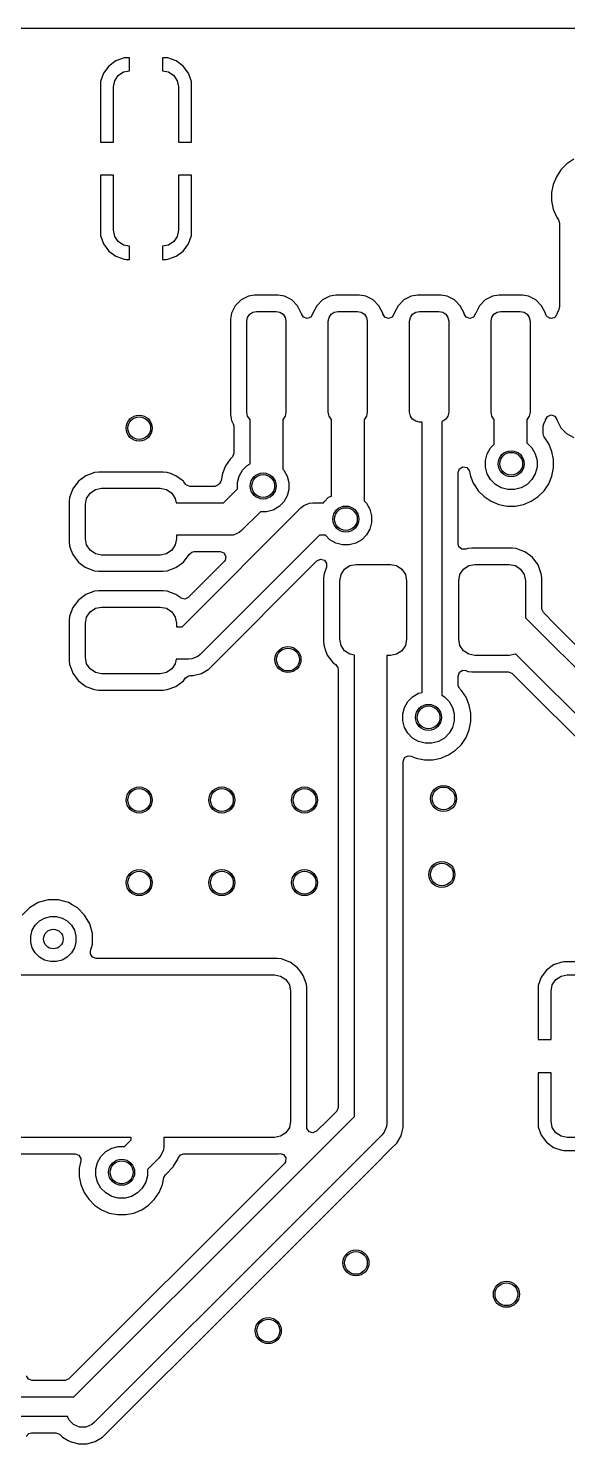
# Model space of a CAD drawing. Extents: x 4.82 to 6.81, y -4.86 to -2.87.
# Drawn here: x 5.873 to 6.199, y -3.729 to -2.873 of the extents above; entities that cross this region are included whole.
import ezdxf

# ---------------------------------------------------------------- set-up
doc = ezdxf.new("R2010")
doc.units = 0
doc.header["$MEASUREMENT"] = 0
doc.layers.add('BLACK', color=7, linetype='CONTINUOUS')

msp = doc.modelspace()

# ---------------------------------------------------------------- linework, layer by layer
at = {"layer": 'BLACK', "linetype": 'CONTINUOUS'}
for p, q in [((4.82646, -2.87297), (6.80335, -2.87297)), ((5.92582, -2.89262), (5.92152, -2.8958)), ((5.93086, -2.89086), (5.92582, -2.89262)), ((5.93206, -2.89075), (5.93086, -2.89086)), ((5.93404, -2.89075), (5.93206, -2.89075)), ((5.93206, -2.89075), (5.93206, -2.89075)), ((5.93404, -2.89865), (5.93404, -2.89075)), ((5.93404, -2.89075), (5.93404, -2.89075)), ((5.95601, -2.89075), (5.95404, -2.89075)), ((5.95404, -2.89075), (5.95404, -2.89075)), ((5.95404, -2.89075), (5.95404, -2.89865)), ((5.95721, -2.89086), (5.95601, -2.89075)), ((5.96225, -2.89262), (5.95721, -2.89086)), ((5.95721, -2.89086), (5.95721, -2.89086)), ((5.96655, -2.8958), (5.96225, -2.89262)), ((5.91835, -2.90009), (5.91659, -2.90513)), ((5.92152, -2.8958), (5.91835, -2.90009)), ((5.92152, -2.8958), (5.92152, -2.8958)), ((5.9251, -2.9047), (5.92723, -2.9015)), ((5.92723, -2.9015), (5.93043, -2.89937)), ((5.93043, -2.89937), (5.93404, -2.89865)), ((5.95404, -2.89865), (5.95764, -2.89937)), ((5.95764, -2.89937), (5.96084, -2.9015)), ((5.96084, -2.9015), (5.96297, -2.9047)), ((5.96972, -2.90009), (5.96655, -2.8958)), ((5.96655, -2.8958), (5.96655, -2.8958)), ((5.97148, -2.90513), (5.96972, -2.90009)), ((5.91659, -2.90513), (5.91648, -2.90633)), ((5.91648, -2.90633), (5.91648, -2.94177)), ((5.91659, -2.90513), (5.91659, -2.90513)), ((5.92435, -2.90846), (5.9251, -2.9047)), ((5.92435, -2.94177), (5.92435, -2.90846)), ((5.96297, -2.9047), (5.96372, -2.90846)), ((5.96372, -2.90846), (5.96372, -2.94177)), ((5.97159, -2.90633), (5.97148, -2.90513)), ((5.97159, -2.94177), (5.97159, -2.90633)), ((5.97159, -2.90633), (5.97159, -2.90633)), ((5.97159, -2.90633), (5.97159, -2.90633)), ((5.91648, -2.94177), (5.91648, -2.94177)), ((5.91648, -2.94177), (5.92435, -2.94177)), ((5.96372, -2.94177), (5.97159, -2.94177)), ((5.97159, -2.94177), (5.97159, -2.94177)), ((6.20277, -2.95223), (6.19858, -2.95503)), ((5.92435, -2.96177), (5.91648, -2.96177)), ((5.91648, -2.96177), (5.91648, -2.96177)), ((5.91648, -2.96177), (5.91648, -2.99721)), ((5.92435, -2.99508), (5.92435, -2.96177)), ((5.97159, -2.96177), (5.96372, -2.96177)), ((5.96372, -2.96177), (5.96372, -2.99508)), ((5.97159, -2.99721), (5.97159, -2.96177)), ((5.97159, -2.96177), (5.97159, -2.96177)), ((6.19221, -2.96279), (6.19028, -2.96745)), ((6.19501, -2.9586), (6.19221, -2.96279)), ((6.19221, -2.96279), (6.19221, -2.96279)), ((6.19858, -2.95503), (6.19501, -2.9586)), ((6.19028, -2.96745), (6.18929, -2.9724)), ((6.19028, -2.96745), (6.19028, -2.96745)), ((6.18929, -2.9724), (6.18929, -2.97744)), ((6.18929, -2.97744), (6.19028, -2.98239)), ((6.19028, -2.98239), (6.19028, -2.98239)), ((6.19028, -2.98239), (6.19221, -2.98705)), ((6.19221, -2.98705), (6.19221, -2.98705)), ((6.19221, -2.98705), (6.19343, -2.98888)), ((6.19343, -2.98888), (6.19402, -2.99082)), ((5.91648, -2.99721), (5.91659, -2.99841)), ((5.9251, -2.99885), (5.92435, -2.99508)), ((5.96372, -2.99508), (5.96297, -2.99885)), ((5.97148, -2.99841), (5.97159, -2.99721)), ((6.19402, -2.99082), (6.19402, -3.04171)), ((5.91659, -2.99841), (5.91835, -3.00345)), ((5.91835, -3.00345), (5.92152, -3.00775)), ((5.92723, -3.00204), (5.9251, -2.99885)), ((5.93043, -3.00417), (5.92723, -3.00204)), ((5.93404, -3.00489), (5.93043, -3.00417)), ((5.93404, -3.0128), (5.93404, -3.00489)), ((5.95764, -3.00417), (5.95404, -3.00489)), ((5.95404, -3.00489), (5.95404, -3.0128)), ((5.96084, -3.00204), (5.95764, -3.00417)), ((5.96297, -2.99885), (5.96084, -3.00204)), ((5.96655, -3.00775), (5.96972, -3.00345)), ((5.96972, -3.00345), (5.97148, -2.99841)), ((5.97148, -2.99841), (5.97148, -2.99841)), ((5.92152, -3.00775), (5.92152, -3.00775)), ((5.92152, -3.00775), (5.92582, -3.01092)), ((5.92582, -3.01092), (5.93086, -3.01268)), ((5.93086, -3.01268), (5.93086, -3.01268)), ((5.93086, -3.01268), (5.93206, -3.0128)), ((5.93206, -3.0128), (5.93404, -3.0128)), ((5.93404, -3.0128), (5.93404, -3.0128)), ((5.95404, -3.0128), (5.95404, -3.0128)), ((5.95404, -3.0128), (5.95601, -3.0128)), ((5.95601, -3.0128), (5.95721, -3.01268)), ((5.95601, -3.0128), (5.95601, -3.0128)), ((5.95721, -3.01268), (5.96225, -3.01092)), ((5.96225, -3.01092), (5.96655, -3.00775)), ((5.96655, -3.00775), (5.96655, -3.00775)), ((6.00158, -3.03728), (5.99805, -3.04081)), ((6.00603, -3.03501), (6.00158, -3.03728)), ((6.00972, -3.03443), (6.00603, -3.03501)), ((6.02402, -3.03443), (6.00972, -3.03443)), ((6.02771, -3.03501), (6.02402, -3.03443)), ((6.03216, -3.03728), (6.02771, -3.03501)), ((6.02771, -3.03501), (6.02771, -3.03501)), ((6.03569, -3.04081), (6.03216, -3.03728)), ((6.03216, -3.03728), (6.03216, -3.03728)), ((6.03216, -3.03728), (6.03216, -3.03728)), ((6.05079, -3.03728), (6.04726, -3.04081)), ((6.05524, -3.03501), (6.05079, -3.03728)), ((6.05894, -3.03443), (6.05524, -3.03501)), ((6.07323, -3.03443), (6.05894, -3.03443)), ((6.07692, -3.03501), (6.07323, -3.03443)), ((6.08137, -3.03728), (6.07692, -3.03501)), ((6.07692, -3.03501), (6.07692, -3.03501)), ((6.0849, -3.04081), (6.08137, -3.03728)), ((6.08137, -3.03728), (6.08137, -3.03728)), ((6.08137, -3.03728), (6.08137, -3.03728)), ((6.10001, -3.03728), (6.09647, -3.04081)), ((6.10446, -3.03501), (6.10001, -3.03728)), ((6.10815, -3.03443), (6.10446, -3.03501)), ((6.12244, -3.03443), (6.10815, -3.03443)), ((6.12613, -3.03501), (6.12244, -3.03443)), ((6.13058, -3.03728), (6.12613, -3.03501)), ((6.12613, -3.03501), (6.12613, -3.03501)), ((6.13412, -3.04081), (6.13058, -3.03728)), ((6.13058, -3.03728), (6.13058, -3.03728)), ((6.13058, -3.03728), (6.13058, -3.03728)), ((6.14922, -3.03728), (6.14569, -3.04081)), ((6.15367, -3.03501), (6.14922, -3.03728)), ((6.15736, -3.03443), (6.15367, -3.03501)), ((6.17165, -3.03443), (6.15736, -3.03443)), ((6.17535, -3.03501), (6.17165, -3.03443)), ((6.1798, -3.03728), (6.17535, -3.03501)), ((6.17535, -3.03501), (6.17535, -3.03501)), ((6.18333, -3.04081), (6.1798, -3.03728)), ((6.1798, -3.03728), (6.1798, -3.03728)), ((6.1798, -3.03728), (6.1798, -3.03728)), ((5.99578, -3.04526), (5.9952, -3.04896)), ((5.99805, -3.04081), (5.99578, -3.04526)), ((5.99578, -3.04526), (5.99578, -3.04526)), ((6.00506, -3.0502), (6.00551, -3.04794)), ((6.00551, -3.04794), (6.00679, -3.04602)), ((6.00679, -3.04602), (6.0087, -3.04474)), ((6.0087, -3.04474), (6.01096, -3.04429)), ((6.01096, -3.04429), (6.02278, -3.04429)), ((6.02278, -3.04429), (6.02504, -3.04474)), ((6.02504, -3.04474), (6.02695, -3.04602)), ((6.02695, -3.04602), (6.02823, -3.04794)), ((6.02823, -3.04794), (6.02868, -3.0502)), ((6.03796, -3.04526), (6.03569, -3.04081)), ((6.03569, -3.04081), (6.03569, -3.04081)), ((6.03569, -3.04081), (6.03569, -3.04081)), ((6.03802, -3.04562), (6.03796, -3.04526)), ((6.03796, -3.04526), (6.03796, -3.04526)), ((6.03796, -3.04526), (6.03796, -3.04526)), ((6.03796, -3.04526), (6.03796, -3.04526)), ((6.03804, -3.04574), (6.03802, -3.04562)), ((6.03927, -3.0478), (6.03804, -3.04574)), ((6.04154, -3.04858), (6.03927, -3.0478)), ((6.04378, -3.04772), (6.04154, -3.04858)), ((6.04494, -3.04562), (6.04378, -3.04772)), ((6.04499, -3.04526), (6.04494, -3.04562)), ((6.04726, -3.04081), (6.04499, -3.04526)), ((6.04499, -3.04526), (6.04499, -3.04526)), ((6.05427, -3.0502), (6.05472, -3.04794)), ((6.05472, -3.04794), (6.056, -3.04602)), ((6.056, -3.04602), (6.05792, -3.04474)), ((6.05792, -3.04474), (6.06018, -3.04429)), ((6.06018, -3.04429), (6.07199, -3.04429)), ((6.07199, -3.04429), (6.07425, -3.04474)), ((6.07425, -3.04474), (6.07616, -3.04602)), ((6.07616, -3.04602), (6.07744, -3.04794)), ((6.07744, -3.04794), (6.07789, -3.0502)), ((6.08717, -3.04526), (6.0849, -3.04081)), ((6.0849, -3.04081), (6.0849, -3.04081)), ((6.0849, -3.04081), (6.0849, -3.04081)), ((6.08723, -3.04562), (6.08717, -3.04526)), ((6.08717, -3.04526), (6.08717, -3.04526)), ((6.08717, -3.04526), (6.08717, -3.04526)), ((6.08717, -3.04526), (6.08717, -3.04526)), ((6.08725, -3.04574), (6.08723, -3.04562)), ((6.08848, -3.0478), (6.08725, -3.04574)), ((6.09075, -3.04858), (6.08848, -3.0478)), ((6.09299, -3.04772), (6.09075, -3.04858)), ((6.09415, -3.04562), (6.09299, -3.04772)), ((6.09421, -3.04526), (6.09415, -3.04562)), ((6.09647, -3.04081), (6.09421, -3.04526)), ((6.09421, -3.04526), (6.09421, -3.04526)), ((6.10348, -3.0502), (6.10393, -3.04794)), ((6.10393, -3.04794), (6.10521, -3.04602)), ((6.10521, -3.04602), (6.10713, -3.04474)), ((6.10713, -3.04474), (6.10939, -3.04429)), ((6.10939, -3.04429), (6.1212, -3.04429)), ((6.1212, -3.04429), (6.12346, -3.04474)), ((6.12346, -3.04474), (6.12538, -3.04602)), ((6.12538, -3.04602), (6.12666, -3.04794)), ((6.12666, -3.04794), (6.12711, -3.0502)), ((6.13638, -3.04526), (6.13412, -3.04081)), ((6.13412, -3.04081), (6.13412, -3.04081)), ((6.13412, -3.04081), (6.13412, -3.04081)), ((6.13644, -3.04562), (6.13638, -3.04526)), ((6.13638, -3.04526), (6.13638, -3.04526)), ((6.13638, -3.04526), (6.13638, -3.04526)), ((6.13638, -3.04526), (6.13638, -3.04526)), ((6.13646, -3.04574), (6.13644, -3.04562)), ((6.1377, -3.0478), (6.13646, -3.04574)), ((6.13996, -3.04858), (6.1377, -3.0478)), ((6.1422, -3.04772), (6.13996, -3.04858)), ((6.14336, -3.04562), (6.1422, -3.04772)), ((6.14342, -3.04526), (6.14336, -3.04562)), ((6.14569, -3.04081), (6.14342, -3.04526)), ((6.14342, -3.04526), (6.14342, -3.04526)), ((6.1527, -3.0502), (6.15315, -3.04794)), ((6.15315, -3.04794), (6.15443, -3.04602)), ((6.15443, -3.04602), (6.15634, -3.04474)), ((6.15634, -3.04474), (6.1586, -3.04429)), ((6.1586, -3.04429), (6.17041, -3.04429)), ((6.17041, -3.04429), (6.17267, -3.04474)), ((6.17267, -3.04474), (6.17459, -3.04602)), ((6.17459, -3.04602), (6.17587, -3.04794)), ((6.17587, -3.04794), (6.17632, -3.0502)), ((6.1856, -3.04526), (6.18333, -3.04081)), ((6.18333, -3.04081), (6.18333, -3.04081)), ((6.18333, -3.04081), (6.18333, -3.04081)), ((6.18565, -3.04562), (6.1856, -3.04526)), ((6.1856, -3.04526), (6.1856, -3.04526)), ((6.1856, -3.04526), (6.1856, -3.04526)), ((6.1856, -3.04526), (6.1856, -3.04526)), ((6.18567, -3.04574), (6.18565, -3.04562)), ((6.18609, -3.04644), (6.18567, -3.04574)), ((6.18633, -3.04721), (6.18609, -3.04644)), ((6.18669, -3.04744), (6.18633, -3.04721)), ((6.18691, -3.0478), (6.18669, -3.04744)), ((6.18767, -3.04806), (6.18691, -3.0478)), ((6.18835, -3.0485), (6.18767, -3.04806)), ((6.18877, -3.04844), (6.18835, -3.0485)), ((6.18918, -3.04858), (6.18877, -3.04844)), ((6.18993, -3.04829), (6.18918, -3.04858)), ((6.19073, -3.04818), (6.18993, -3.04829)), ((6.19102, -3.04787), (6.19073, -3.04818)), ((6.19141, -3.04772), (6.19102, -3.04787)), ((6.1918, -3.04701), (6.19141, -3.04772)), ((6.19235, -3.04642), (6.1918, -3.04701)), ((6.19251, -3.04603), (6.19235, -3.04642)), ((6.19263, -3.04526), (6.19251, -3.04603)), ((6.1937, -3.04318), (6.19263, -3.04526)), ((6.19375, -3.04305), (6.1937, -3.04318)), ((6.1939, -3.04229), (6.19375, -3.04305)), ((6.19401, -3.04186), (6.1939, -3.04229)), ((6.19402, -3.04171), (6.194, -3.04181)), ((6.194, -3.04181), (6.19401, -3.04186)), ((5.9952, -3.04896), (5.9952, -3.10656)), ((6.00506, -3.10531), (6.00506, -3.0502)), ((6.02868, -3.0502), (6.02868, -3.10531)), ((6.05427, -3.10531), (6.05427, -3.0502)), ((6.07789, -3.0502), (6.07789, -3.10531)), ((6.10348, -3.10531), (6.10348, -3.0502)), ((6.12711, -3.0502), (6.12711, -3.10531)), ((6.1527, -3.10531), (6.1527, -3.0502)), ((6.17632, -3.0502), (6.17632, -3.10531)), ((5.9952, -3.10656), (5.99578, -3.11025)), ((6.00551, -3.10757), (6.00506, -3.10531)), ((6.00679, -3.10949), (6.00551, -3.10757)), ((6.02823, -3.10757), (6.02695, -3.10949)), ((6.02868, -3.10531), (6.02823, -3.10757)), ((6.05472, -3.10757), (6.05427, -3.10531)), ((6.056, -3.10949), (6.05472, -3.10757)), ((6.07744, -3.10757), (6.07616, -3.10949)), ((6.07789, -3.10531), (6.07744, -3.10757)), ((6.10393, -3.10757), (6.10348, -3.10531)), ((6.10521, -3.10949), (6.10393, -3.10757)), ((6.12666, -3.10757), (6.12538, -3.10949)), ((6.12711, -3.10531), (6.12666, -3.10757)), ((6.15315, -3.10757), (6.1527, -3.10531)), ((6.15443, -3.10949), (6.15315, -3.10757)), ((6.17587, -3.10757), (6.17459, -3.10949)), ((6.17632, -3.10531), (6.17587, -3.10757)), ((6.18565, -3.10989), (6.18682, -3.10779)), ((6.18682, -3.10779), (6.18905, -3.10693)), ((6.18905, -3.10693), (6.19132, -3.10771)), ((6.19132, -3.10771), (6.19255, -3.10977)), ((5.99578, -3.11025), (5.99678, -3.11221)), ((5.99678, -3.11221), (5.99717, -3.11381)), ((5.99717, -3.11381), (5.99717, -3.12999)), ((6.00703, -3.10965), (6.00679, -3.10949)), ((6.00703, -3.13644), (6.00703, -3.10965)), ((6.02695, -3.10949), (6.02671, -3.10965)), ((6.02671, -3.10965), (6.02671, -3.13965)), ((6.05624, -3.10965), (6.056, -3.10949)), ((6.05624, -3.15599), (6.05624, -3.10965)), ((6.07616, -3.10949), (6.07593, -3.10965)), ((6.07593, -3.10965), (6.07593, -3.15886)), ((6.10713, -3.11077), (6.10521, -3.10949)), ((6.10939, -3.11122), (6.10713, -3.11077)), ((6.11109, -3.11122), (6.10939, -3.11122)), ((6.11109, -3.27478), (6.11109, -3.11122)), ((6.12346, -3.11077), (6.12291, -3.11088)), ((6.12291, -3.11088), (6.12291, -3.27651)), ((6.12538, -3.10949), (6.12346, -3.11077)), ((6.15467, -3.10965), (6.15443, -3.10949)), ((6.15467, -3.12461), (6.15467, -3.10965)), ((6.17459, -3.10949), (6.17435, -3.10965)), ((6.17435, -3.10965), (6.17435, -3.12388)), ((6.18421, -3.11381), (6.18459, -3.11221)), ((6.18421, -3.1182), (6.18421, -3.11381)), ((6.18459, -3.11221), (6.18545, -3.11053)), ((6.18545, -3.11053), (6.1856, -3.11025)), ((6.1856, -3.11025), (6.18565, -3.10989)), ((6.19255, -3.10977), (6.19257, -3.10989)), ((6.19257, -3.10989), (6.19263, -3.11025)), ((6.19263, -3.11025), (6.19263, -3.11025)), ((6.19263, -3.11025), (6.1949, -3.1147)), ((6.1949, -3.1147), (6.1949, -3.1147)), ((6.1949, -3.1147), (6.1949, -3.1147)), ((6.1949, -3.1147), (6.19843, -3.11823)), ((6.15241, -3.12687), (6.15467, -3.12461)), ((6.17435, -3.12388), (6.17449, -3.12396)), ((6.17449, -3.12396), (6.1774, -3.12687)), ((6.18442, -3.1194), (6.18421, -3.1182)), ((6.18466, -3.11968), (6.18442, -3.1194)), ((6.1848, -3.12014), (6.18466, -3.11968)), ((6.1876, -3.12433), (6.1848, -3.12014)), ((6.18953, -3.12899), (6.1876, -3.12433)), ((6.19843, -3.11823), (6.19843, -3.11823)), ((6.19843, -3.11823), (6.19843, -3.11823)), ((6.19843, -3.11823), (6.20288, -3.1205)), ((5.99501, -3.1336), (5.99221, -3.13779)), ((5.99614, -3.13247), (5.99501, -3.1336)), ((5.99635, -3.13224), (5.99614, -3.13247)), ((5.99717, -3.12999), (5.99635, -3.13224)), ((6.14929, -3.1344), (6.15035, -3.13043)), ((6.14929, -3.13851), (6.14929, -3.1344)), ((6.15035, -3.13043), (6.15241, -3.12687)), ((6.1774, -3.12687), (6.17945, -3.13043)), ((6.17945, -3.13043), (6.18051, -3.1344)), ((6.18051, -3.1344), (6.18051, -3.13851)), ((6.19051, -3.13393), (6.18953, -3.12899)), ((6.19051, -3.13898), (6.19051, -3.13393)), ((5.91295, -3.14171), (5.90764, -3.14369)), ((5.9153, -3.14146), (5.91295, -3.14171)), ((5.9545, -3.14146), (5.9153, -3.14146)), ((5.9153, -3.14146), (5.9153, -3.14146)), ((5.95685, -3.14171), (5.9545, -3.14146)), ((5.95884, -3.14245), (5.95685, -3.14171)), ((5.95685, -3.14171), (5.95685, -3.14171)), ((5.95685, -3.14171), (5.95685, -3.14171)), ((5.96216, -3.14369), (5.95884, -3.14245)), ((5.99028, -3.14245), (5.98943, -3.14669)), ((5.99221, -3.13779), (5.99028, -3.14245)), ((5.99221, -3.13779), (5.99221, -3.13779)), ((6.00035, -3.14389), (6.00241, -3.14033)), ((6.00241, -3.14033), (6.00531, -3.13743)), ((6.00531, -3.13743), (6.00703, -3.13644)), ((6.02671, -3.13965), (6.0274, -3.14033)), ((6.0274, -3.14033), (6.02945, -3.14389)), ((6.13277, -3.14176), (6.13359, -3.13951)), ((6.13277, -3.16702), (6.13277, -3.14176)), ((6.13359, -3.13951), (6.13566, -3.13831)), ((6.13566, -3.13831), (6.13802, -3.13872)), ((6.13802, -3.13872), (6.13956, -3.14056)), ((6.13956, -3.14056), (6.13971, -3.14108)), ((6.13971, -3.14108), (6.14028, -3.14393)), ((6.15035, -3.14248), (6.14929, -3.13851)), ((6.15241, -3.14604), (6.15035, -3.14248)), ((6.17945, -3.14248), (6.1774, -3.14604)), ((6.18051, -3.13851), (6.17945, -3.14248)), ((6.18953, -3.14393), (6.19051, -3.13898)), ((5.89971, -3.15162), (5.89773, -3.15693)), ((5.90311, -3.14708), (5.89971, -3.15162)), ((5.89971, -3.15162), (5.89971, -3.15162)), ((5.90764, -3.14369), (5.90311, -3.14708)), ((5.90311, -3.14708), (5.90311, -3.14708)), ((5.90764, -3.14369), (5.90764, -3.14369)), ((5.91342, -3.15207), (5.91719, -3.15132)), ((5.91719, -3.15132), (5.95262, -3.15132)), ((5.95262, -3.15132), (5.95638, -3.15207)), ((5.9655, -3.14619), (5.96216, -3.14369)), ((5.96216, -3.14369), (5.96216, -3.14369)), ((5.96669, -3.14708), (5.9655, -3.14619)), ((5.96699, -3.14749), (5.96669, -3.14708)), ((5.96799, -3.14881), (5.96699, -3.14749)), ((5.96854, -3.1494), (5.96799, -3.14881)), ((5.97079, -3.15022), (5.96854, -3.1494)), ((5.98529, -3.15022), (5.97079, -3.15022)), ((5.98559, -3.1502), (5.98529, -3.15022)), ((5.98777, -3.14919), (5.98559, -3.1502)), ((5.98847, -3.14848), (5.98777, -3.14919)), ((5.98917, -3.14749), (5.98847, -3.14848)), ((5.9892, -3.14712), (5.98917, -3.14749)), ((5.98943, -3.14669), (5.9892, -3.14712)), ((5.99082, -3.16008), (5.99929, -3.15162)), ((5.99929, -3.14787), (6.00035, -3.14389)), ((5.99929, -3.15162), (5.99929, -3.14787)), ((6.02945, -3.14389), (6.03051, -3.14787)), ((6.03051, -3.14787), (6.03051, -3.15198)), ((6.14028, -3.14393), (6.14028, -3.14393)), ((6.14028, -3.14393), (6.14217, -3.14851)), ((6.14217, -3.14851), (6.14221, -3.14859)), ((6.14221, -3.14859), (6.14501, -3.15278)), ((6.15531, -3.14895), (6.15241, -3.14604)), ((6.15888, -3.15101), (6.15531, -3.14895)), ((6.16285, -3.15207), (6.15888, -3.15101)), ((6.17093, -3.15101), (6.16696, -3.15207)), ((6.17449, -3.14895), (6.17093, -3.15101)), ((6.1774, -3.14604), (6.17449, -3.14895)), ((6.18479, -3.15278), (6.1876, -3.14859)), ((6.1876, -3.14859), (6.18953, -3.14393)), ((5.89773, -3.15693), (5.89748, -3.15928)), ((5.89748, -3.15928), (5.89748, -3.18372)), ((5.90734, -3.16116), (5.90809, -3.15739)), ((5.90809, -3.15739), (5.91023, -3.1542)), ((5.91023, -3.1542), (5.91342, -3.15207)), ((5.95638, -3.15207), (5.95958, -3.1542)), ((5.95958, -3.1542), (5.96171, -3.15739)), ((5.96171, -3.15739), (5.96225, -3.16008)), ((5.96225, -3.16008), (5.99082, -3.16008)), ((6.0274, -3.15951), (6.02449, -3.16241)), ((6.02945, -3.15595), (6.0274, -3.15951)), ((6.03051, -3.15198), (6.02945, -3.15595)), ((6.04298, -3.16027), (6.0449, -3.16008)), ((6.0449, -3.16008), (6.05146, -3.16008)), ((6.05146, -3.16008), (6.05172, -3.15945)), ((6.05172, -3.15945), (6.05443, -3.15674)), ((6.05443, -3.15674), (6.05624, -3.15599)), ((6.07593, -3.15886), (6.0774, -3.16033)), ((6.14501, -3.15278), (6.14858, -3.15635)), ((6.14858, -3.15635), (6.15277, -3.15915)), ((6.15277, -3.15915), (6.15743, -3.16108)), ((6.16696, -3.15207), (6.16285, -3.15207)), ((6.17237, -3.16108), (6.17703, -3.15915)), ((6.17703, -3.15915), (6.18123, -3.15635)), ((6.18123, -3.15635), (6.18479, -3.15278)), ((5.90734, -3.18183), (5.90734, -3.16116)), ((5.96582, -3.23508), (6.03794, -3.16296)), ((6.01321, -3.16553), (6.00186, -3.17688)), ((6.01696, -3.16553), (6.01321, -3.16553)), ((6.02093, -3.16447), (6.01696, -3.16553)), ((6.02449, -3.16241), (6.02093, -3.16447)), ((6.03794, -3.16296), (6.03943, -3.16174)), ((6.03943, -3.16174), (6.04194, -3.1607)), ((6.04194, -3.1607), (6.04298, -3.16027)), ((6.0774, -3.16033), (6.07945, -3.16389)), ((6.07945, -3.16389), (6.08051, -3.16787)), ((6.08051, -3.16787), (6.08051, -3.17198)), ((6.13277, -3.18494), (6.13277, -3.16702)), ((6.15743, -3.16108), (6.16238, -3.16207)), ((6.16238, -3.16207), (6.16238, -3.16207)), ((6.16238, -3.16207), (6.16742, -3.16207)), ((6.16742, -3.16207), (6.17237, -3.16108)), ((6.16742, -3.16207), (6.16742, -3.16207)), ((6.00186, -3.17688), (6.00037, -3.1781)), ((6.07945, -3.17595), (6.0774, -3.17951)), ((6.08051, -3.17198), (6.07945, -3.17595)), ((5.89748, -3.18372), (5.89748, -3.18372)), ((5.89748, -3.18372), (5.89773, -3.18606)), ((5.90809, -3.1856), (5.90734, -3.18183)), ((5.91023, -3.18879), (5.90809, -3.1856)), ((5.96171, -3.1856), (5.95958, -3.18879)), ((5.96246, -3.18183), (5.96171, -3.1856)), ((5.9949, -3.17976), (5.96246, -3.17976)), ((5.96246, -3.17976), (5.96246, -3.18183)), ((6.04898, -3.17976), (5.97686, -3.25188)), ((5.99682, -3.17957), (5.9949, -3.17976)), ((6.00037, -3.1781), (5.99682, -3.17957)), ((6.00037, -3.1781), (6.00037, -3.1781)), ((6.05266, -3.17976), (6.04898, -3.17976)), ((6.05531, -3.18241), (6.05266, -3.17976)), ((6.05888, -3.18447), (6.05531, -3.18241)), ((6.06285, -3.18553), (6.05888, -3.18447)), ((6.06696, -3.18553), (6.06285, -3.18553)), ((6.07093, -3.18447), (6.06696, -3.18553)), ((6.07449, -3.18241), (6.07093, -3.18447)), ((6.0774, -3.17951), (6.07449, -3.18241)), ((6.13325, -3.18672), (6.13277, -3.18494)), ((5.89773, -3.18606), (5.89773, -3.18606)), ((5.89773, -3.18606), (5.89773, -3.18606)), ((5.89773, -3.18606), (5.89866, -3.18856)), ((5.89866, -3.18856), (5.89971, -3.19137)), ((5.89971, -3.19137), (5.89971, -3.19137)), ((5.89971, -3.19137), (5.90175, -3.1941)), ((5.90175, -3.1941), (5.90311, -3.19591)), ((5.91342, -3.19092), (5.91023, -3.18879)), ((5.91719, -3.19167), (5.91342, -3.19092)), ((5.95262, -3.19167), (5.91719, -3.19167)), ((5.95638, -3.19092), (5.95262, -3.19167)), ((5.95958, -3.18879), (5.95638, -3.19092)), ((5.96669, -3.19591), (5.97009, -3.19137)), ((5.97009, -3.19137), (5.97024, -3.19117)), ((5.97009, -3.19137), (5.97009, -3.19137)), ((5.97024, -3.19117), (5.97031, -3.19122)), ((5.97031, -3.19122), (5.97185, -3.18987)), ((5.97185, -3.18987), (5.97312, -3.18963)), ((5.97312, -3.18963), (5.98887, -3.18963)), ((5.98887, -3.18963), (5.99112, -3.19045)), ((5.99112, -3.19045), (5.99232, -3.19252)), ((5.99232, -3.19252), (5.99191, -3.19488)), ((6.04742, -3.19527), (6.04959, -3.19425)), ((6.04959, -3.19425), (6.05191, -3.19488)), ((6.1351, -3.18824), (6.13325, -3.18672)), ((6.1375, -3.18822), (6.1351, -3.18824)), ((6.13876, -3.18775), (6.1375, -3.18822)), ((6.14111, -3.1875), (6.13876, -3.18775)), ((6.13876, -3.18775), (6.13876, -3.18775)), ((6.16555, -3.1875), (6.14111, -3.1875)), ((6.14111, -3.1875), (6.14111, -3.1875)), ((6.16789, -3.18775), (6.16555, -3.1875)), ((6.17102, -3.18892), (6.16789, -3.18775)), ((6.16789, -3.18775), (6.16789, -3.18775)), ((6.16789, -3.18775), (6.16789, -3.18775)), ((6.1732, -3.18973), (6.17102, -3.18892)), ((6.17655, -3.19224), (6.1732, -3.18973)), ((6.1732, -3.18973), (6.1732, -3.18973)), ((6.17774, -3.19313), (6.17655, -3.19224)), ((6.17851, -3.19417), (6.17774, -3.19313)), ((6.18052, -3.19684), (6.17851, -3.19417)), ((5.90311, -3.19591), (5.9043, -3.1968)), ((5.9043, -3.1968), (5.90729, -3.19904)), ((5.90729, -3.19904), (5.90764, -3.1993)), ((5.90764, -3.1993), (5.91295, -3.20128)), ((5.91295, -3.20128), (5.9153, -3.20154)), ((5.9153, -3.20154), (5.9545, -3.20154)), ((5.9545, -3.20154), (5.95685, -3.20128)), ((5.95685, -3.20128), (5.96216, -3.1993)), ((5.96216, -3.1993), (5.96669, -3.19591)), ((5.99135, -3.19561), (5.9696, -3.21736)), ((5.982, -3.26069), (6.04742, -3.19527)), ((5.99191, -3.19488), (5.99135, -3.19561)), ((6.05169, -3.20297), (6.05144, -3.20532)), ((6.05318, -3.19897), (6.05169, -3.20297)), ((6.05191, -3.19488), (6.05328, -3.19684)), ((6.05328, -3.19684), (6.05318, -3.19897)), ((6.06205, -3.20344), (6.06418, -3.20024)), ((6.06418, -3.20024), (6.06738, -3.19811)), ((6.06738, -3.19811), (6.07114, -3.19736)), ((6.07114, -3.19736), (6.09181, -3.19736)), ((6.09181, -3.19736), (6.09558, -3.19811)), ((6.09558, -3.19811), (6.09877, -3.20024)), ((6.09877, -3.20024), (6.1009, -3.20344)), ((6.1339, -3.20344), (6.13603, -3.20024)), ((6.13603, -3.20024), (6.13923, -3.19811)), ((6.13923, -3.19811), (6.14299, -3.19736)), ((6.14299, -3.19736), (6.16366, -3.19736)), ((6.16366, -3.19736), (6.16743, -3.19811)), ((6.16743, -3.19811), (6.17062, -3.20024)), ((6.17062, -3.20024), (6.17275, -3.20344)), ((6.18113, -3.19766), (6.18052, -3.19684)), ((6.18311, -3.20297), (6.18113, -3.19766)), ((6.18337, -3.20532), (6.18311, -3.20297)), ((6.05144, -3.20532), (6.05144, -3.24452)), ((6.0613, -3.2072), (6.06205, -3.20344)), ((6.0613, -3.24264), (6.0613, -3.2072)), ((6.1009, -3.20344), (6.10165, -3.2072)), ((6.10165, -3.2072), (6.10165, -3.24264)), ((6.13315, -3.2072), (6.1339, -3.20344)), ((6.13315, -3.24264), (6.13315, -3.2072)), ((6.17275, -3.20344), (6.1735, -3.2072)), ((6.1735, -3.2072), (6.1735, -3.2296)), ((6.18337, -3.22407), (6.18337, -3.20532)), ((6.18337, -3.20532), (6.18337, -3.20532)), ((5.90311, -3.21894), (5.89971, -3.22347)), ((5.90764, -3.21554), (5.90311, -3.21894)), ((5.90311, -3.21894), (5.90311, -3.21894)), ((5.91295, -3.21356), (5.90764, -3.21554)), ((5.90764, -3.21554), (5.90764, -3.21554)), ((5.9153, -3.21331), (5.91295, -3.21356)), ((5.9545, -3.21331), (5.9153, -3.21331)), ((5.9153, -3.21331), (5.9153, -3.21331)), ((5.95685, -3.21356), (5.9545, -3.21331)), ((5.96216, -3.21554), (5.95685, -3.21356)), ((5.96502, -3.21768), (5.96216, -3.21554)), ((5.96216, -3.21554), (5.96216, -3.21554)), ((5.96511, -3.21775), (5.96502, -3.21768)), ((5.96743, -3.21837), (5.96511, -3.21775)), ((5.9696, -3.21736), (5.96743, -3.21837)), ((5.89971, -3.22347), (5.89773, -3.22878)), ((5.89971, -3.22347), (5.89971, -3.22347)), ((5.90809, -3.22925), (5.91023, -3.22605)), ((5.91023, -3.22605), (5.91342, -3.22392)), ((5.91342, -3.22392), (5.91719, -3.22317)), ((5.91719, -3.22317), (5.95262, -3.22317)), ((5.95262, -3.22317), (5.95638, -3.22392)), ((5.95638, -3.22392), (5.95958, -3.22605)), ((5.95958, -3.22605), (5.96171, -3.22925)), ((6.18338, -3.22437), (6.18337, -3.22407)), ((6.18439, -3.22655), (6.18338, -3.22437)), ((6.19147, -3.23363), (6.18439, -3.22655)), ((5.89773, -3.22878), (5.89748, -3.23113)), ((5.89748, -3.23113), (5.89748, -3.25557)), ((5.90734, -3.23301), (5.90809, -3.22925)), ((5.90734, -3.25368), (5.90734, -3.23301)), ((5.96171, -3.22925), (5.96246, -3.23301)), ((5.96246, -3.23301), (5.96246, -3.23508)), ((5.96246, -3.23508), (5.96582, -3.23508)), ((6.1735, -3.2296), (6.24051, -3.29661)), ((6.24357, -3.28573), (6.19147, -3.23363)), ((6.05144, -3.24452), (6.05144, -3.24452)), ((6.05144, -3.24452), (6.05169, -3.24687)), ((6.06205, -3.2464), (6.0613, -3.24264)), ((6.10165, -3.24264), (6.1009, -3.2464)), ((6.1339, -3.2464), (6.13315, -3.24264)), ((5.90809, -3.25745), (5.90734, -3.25368)), ((5.97537, -3.25311), (5.97182, -3.25457)), ((5.97686, -3.25188), (5.97537, -3.2531)), ((5.97537, -3.2531), (5.97537, -3.25311)), ((6.05169, -3.24687), (6.05169, -3.24687)), ((6.05169, -3.24687), (6.05169, -3.24687)), ((6.05169, -3.24687), (6.0524, -3.24878)), ((6.0524, -3.24878), (6.05367, -3.25218)), ((6.05367, -3.25218), (6.05367, -3.25218)), ((6.05367, -3.25218), (6.05646, -3.25591)), ((6.06418, -3.2496), (6.06205, -3.2464)), ((6.06738, -3.25173), (6.06418, -3.2496)), ((6.07006, -3.25226), (6.06738, -3.25173)), ((6.07006, -3.53144), (6.07006, -3.25226)), ((6.09181, -3.25248), (6.08974, -3.25248)), ((6.08974, -3.25248), (6.08974, -3.53551)), ((6.09558, -3.25173), (6.09181, -3.25248)), ((6.09877, -3.2496), (6.09558, -3.25173)), ((6.1009, -3.2464), (6.09877, -3.2496)), ((6.13603, -3.2496), (6.1339, -3.2464)), ((6.13923, -3.25173), (6.13603, -3.2496)), ((6.14299, -3.25248), (6.13923, -3.25173)), ((6.16366, -3.25248), (6.14299, -3.25248)), ((6.16743, -3.25173), (6.16366, -3.25248)), ((6.16765, -3.25159), (6.16743, -3.25173)), ((6.22948, -3.31342), (6.16765, -3.25159)), ((5.89748, -3.25557), (5.89748, -3.25557)), ((5.89748, -3.25557), (5.89773, -3.25791)), ((5.89773, -3.25791), (5.89773, -3.25791)), ((5.89773, -3.25791), (5.89773, -3.25791)), ((5.89773, -3.25791), (5.89867, -3.26041)), ((5.89867, -3.26041), (5.89971, -3.26322)), ((5.91023, -3.26064), (5.90809, -3.25745)), ((5.91342, -3.26277), (5.91023, -3.26064)), ((5.91719, -3.26352), (5.91342, -3.26277)), ((5.95638, -3.26277), (5.95262, -3.26352)), ((5.95958, -3.26064), (5.95638, -3.26277)), ((5.96171, -3.25745), (5.95958, -3.26064)), ((5.96225, -3.25476), (5.96171, -3.25745)), ((5.9699, -3.25476), (5.96225, -3.25476)), ((5.97182, -3.25457), (5.9699, -3.25476)), ((5.97751, -3.26328), (5.9817, -3.26086)), ((5.9817, -3.26086), (5.982, -3.26069)), ((5.982, -3.26069), (5.982, -3.26069)), ((5.982, -3.26069), (5.982, -3.26069)), ((6.05646, -3.25591), (6.05707, -3.25671)), ((6.05707, -3.25671), (6.05707, -3.25671)), ((6.05707, -3.25671), (6.05707, -3.25671)), ((6.05707, -3.25671), (6.05754, -3.25707)), ((6.05754, -3.25707), (6.05867, -3.25791)), ((6.05867, -3.25791), (6.05879, -3.25801)), ((6.05879, -3.25801), (6.0601, -3.26001)), ((6.0601, -3.26001), (6.0602, -3.26081)), ((6.0602, -3.26081), (6.0602, -3.5259)), ((6.13277, -3.2649), (6.13359, -3.26265)), ((6.13359, -3.26265), (6.13566, -3.26145)), ((6.13566, -3.26145), (6.1375, -3.26162)), ((6.1375, -3.26162), (6.13876, -3.26209)), ((6.13876, -3.26209), (6.13876, -3.26209)), ((6.13876, -3.26209), (6.13904, -3.26212)), ((6.13904, -3.26212), (6.14111, -3.26234)), ((6.14111, -3.26234), (6.163, -3.26234)), ((6.163, -3.26234), (6.16526, -3.26316)), ((5.89971, -3.26322), (5.89971, -3.26322)), ((5.89971, -3.26322), (5.90245, -3.26688)), ((5.90245, -3.26688), (5.90311, -3.26776)), ((5.90311, -3.26776), (5.90502, -3.26919)), ((5.90502, -3.26919), (5.90745, -3.27101)), ((5.90745, -3.27101), (5.90764, -3.27115)), ((5.90764, -3.27115), (5.91295, -3.27313)), ((5.95262, -3.26352), (5.91719, -3.26352)), ((5.95685, -3.27313), (5.96216, -3.27115)), ((5.96216, -3.27115), (5.96669, -3.26776)), ((5.96669, -3.26776), (5.96799, -3.26603)), ((5.96799, -3.26603), (5.96999, -3.26472)), ((5.96999, -3.26472), (5.97079, -3.26463)), ((5.97079, -3.26463), (5.9725, -3.26463)), ((5.9725, -3.26463), (5.97751, -3.26328)), ((5.9725, -3.26463), (5.9725, -3.26463)), ((6.13277, -3.27012), (6.13277, -3.2649)), ((6.13278, -3.27042), (6.13277, -3.27012)), ((6.13285, -3.27056), (6.13278, -3.27042)), ((6.13298, -3.27132), (6.13285, -3.27056)), ((6.13347, -3.2719), (6.13298, -3.27132)), ((6.16526, -3.26316), (6.16548, -3.26337)), ((6.16548, -3.26337), (6.22067, -3.31856)), ((5.91295, -3.27313), (5.9153, -3.27339)), ((5.9153, -3.27339), (5.9545, -3.27339)), ((5.9545, -3.27339), (5.95685, -3.27313)), ((6.10241, -3.28033), (6.10531, -3.27743)), ((6.10531, -3.27743), (6.10888, -3.27537)), ((6.10888, -3.27537), (6.11109, -3.27478)), ((6.12291, -3.27651), (6.12449, -3.27743)), ((6.12449, -3.27743), (6.1274, -3.28033)), ((6.13379, -3.2726), (6.13347, -3.2719)), ((6.13433, -3.27313), (6.13379, -3.2726)), ((6.13479, -3.2736), (6.13433, -3.27313)), ((6.1376, -3.27779), (6.13479, -3.2736)), ((6.13953, -3.28245), (6.1376, -3.27779)), ((6.09929, -3.28787), (6.10035, -3.28389)), ((6.09929, -3.29198), (6.09929, -3.28787)), ((6.10035, -3.28389), (6.10241, -3.28033)), ((6.1274, -3.28033), (6.12945, -3.28389)), ((6.12945, -3.28389), (6.13051, -3.28787)), ((6.13051, -3.28787), (6.13051, -3.29198)), ((6.14051, -3.2874), (6.13953, -3.28245)), ((6.14051, -3.29244), (6.14051, -3.2874)), ((6.10035, -3.29595), (6.09929, -3.29198)), ((6.10241, -3.29951), (6.10035, -3.29595)), ((6.12945, -3.29595), (6.1274, -3.29951)), ((6.13051, -3.29198), (6.12945, -3.29595)), ((6.13953, -3.29739), (6.14051, -3.29244)), ((6.10531, -3.30241), (6.10241, -3.29951)), ((6.10888, -3.30447), (6.10531, -3.30241)), ((6.11285, -3.30553), (6.10888, -3.30447)), ((6.11696, -3.30553), (6.11285, -3.30553)), ((6.12093, -3.30447), (6.11696, -3.30553)), ((6.12449, -3.30241), (6.12093, -3.30447)), ((6.1274, -3.29951), (6.12449, -3.30241)), ((6.13479, -3.30625), (6.1376, -3.30205)), ((6.1376, -3.30205), (6.13953, -3.29739)), ((6.09961, -3.31655), (6.10043, -3.3143)), ((6.10043, -3.3143), (6.1025, -3.3131)), ((6.1025, -3.3131), (6.10445, -3.31331)), ((6.10445, -3.31331), (6.10743, -3.31455)), ((6.12237, -3.31455), (6.12703, -3.31262)), ((6.12703, -3.31262), (6.13123, -3.30981)), ((6.13123, -3.30981), (6.13479, -3.30625)), ((6.09961, -3.45342), (6.09961, -3.31655)), ((6.10743, -3.31455), (6.11238, -3.31553)), ((6.11238, -3.31553), (6.11238, -3.31553)), ((6.11238, -3.31553), (6.11742, -3.31553)), ((6.11742, -3.31553), (6.12237, -3.31455)), ((6.11742, -3.31553), (6.11742, -3.31553)), ((5.87348, -3.40514), (5.86908, -3.40954)), ((5.87887, -3.40202), (5.87348, -3.40514)), ((5.88489, -3.40041), (5.87887, -3.40202)), ((5.87887, -3.40202), (5.87887, -3.40202)), ((5.89111, -3.40041), (5.88489, -3.40041)), ((5.89713, -3.40202), (5.89111, -3.40041)), ((5.89931, -3.40329), (5.89713, -3.40202)), ((5.89713, -3.40202), (5.89713, -3.40202)), ((5.89713, -3.40202), (5.89713, -3.40202)), ((5.90252, -3.40514), (5.89931, -3.40329)), ((5.90692, -3.40954), (5.90252, -3.40514)), ((5.90252, -3.40514), (5.90252, -3.40514)), ((5.90252, -3.40514), (5.90252, -3.40514)), ((5.87527, -3.41878), (5.87707, -3.41567)), ((5.87707, -3.41567), (5.87961, -3.41312)), ((5.87961, -3.41312), (5.88273, -3.41132)), ((5.88273, -3.41132), (5.8862, -3.41039)), ((5.8862, -3.41039), (5.8898, -3.41039)), ((5.8898, -3.41039), (5.89327, -3.41132)), ((5.89327, -3.41132), (5.89639, -3.41312)), ((5.89639, -3.41312), (5.89893, -3.41567)), ((5.89893, -3.41567), (5.90073, -3.41878)), ((5.90753, -3.4106), (5.90692, -3.40954)), ((5.90692, -3.40954), (5.90692, -3.40954)), ((5.90692, -3.40954), (5.90692, -3.40954)), ((5.91003, -3.41493), (5.90753, -3.4106)), ((5.91159, -3.42075), (5.91003, -3.41493)), ((5.91003, -3.41493), (5.91003, -3.41493)), ((5.87434, -3.42226), (5.87527, -3.41878)), ((5.87434, -3.42585), (5.87434, -3.42226)), ((5.90073, -3.41878), (5.90166, -3.42226)), ((5.90166, -3.42226), (5.90166, -3.42585)), ((5.91164, -3.42094), (5.91159, -3.42075)), ((5.91164, -3.42717), (5.91164, -3.42094)), ((5.87527, -3.42933), (5.87434, -3.42585)), ((5.87707, -3.43244), (5.87527, -3.42933)), ((5.87961, -3.43499), (5.87707, -3.43244)), ((5.89893, -3.43244), (5.89639, -3.43499)), ((5.90073, -3.42933), (5.89893, -3.43244)), ((5.90166, -3.42585), (5.90073, -3.42933)), ((5.91043, -3.43295), (5.9105, -3.43144)), ((5.91163, -3.43503), (5.91043, -3.43295)), ((5.9105, -3.43144), (5.91073, -3.43059)), ((5.91073, -3.43059), (5.91164, -3.42717)), ((5.88273, -3.43679), (5.87961, -3.43499)), ((5.8862, -3.43772), (5.88273, -3.43679)), ((5.8898, -3.43772), (5.8862, -3.43772)), ((5.89327, -3.43679), (5.8898, -3.43772)), ((5.89639, -3.43499), (5.89327, -3.43679)), ((5.91388, -3.43585), (5.91163, -3.43503)), ((6.02356, -3.43585), (5.91388, -3.43585)), ((6.0259, -3.4361), (6.02356, -3.43585)), ((6.02356, -3.43585), (6.02356, -3.43585)), ((6.0304, -3.43778), (6.0259, -3.4361)), ((6.0259, -3.4361), (6.0259, -3.4361)), ((6.0259, -3.4361), (6.0259, -3.4361)), ((6.03121, -3.43808), (6.0304, -3.43778)), ((6.03382, -3.44003), (6.03121, -3.43808)), ((6.03121, -3.43808), (6.03121, -3.43808)), ((6.03575, -3.44147), (6.03382, -3.44003)), ((6.03745, -3.44374), (6.03575, -3.44147)), ((6.19047, -3.43971), (6.18617, -3.44288)), ((6.19551, -3.43795), (6.19047, -3.43971)), ((6.1967, -3.43783), (6.19551, -3.43795)), ((6.26561, -3.43783), (6.1967, -3.43783)), ((6.1967, -3.43783), (6.1967, -3.43783)), ((5.86813, -3.44571), (6.02167, -3.44571)), ((6.02167, -3.44571), (6.02544, -3.44646)), ((6.02544, -3.44646), (6.02863, -3.44859)), ((6.02863, -3.44859), (6.03077, -3.45178)), ((6.03878, -3.44553), (6.03745, -3.44374)), ((6.03915, -3.44601), (6.03878, -3.44553)), ((6.04113, -3.45132), (6.03915, -3.44601)), ((6.04138, -3.45367), (6.04113, -3.45132)), ((6.183, -3.44718), (6.18123, -3.45222)), ((6.18617, -3.44288), (6.183, -3.44718)), ((6.18617, -3.44288), (6.18617, -3.44288)), ((6.18975, -3.45178), (6.19188, -3.44859)), ((6.19188, -3.44859), (6.19507, -3.44646)), ((6.19507, -3.44646), (6.19884, -3.44571)), ((6.19884, -3.44571), (6.26561, -3.44571)), ((6.03077, -3.45178), (6.03152, -3.45555)), ((6.03152, -3.45555), (6.03152, -3.53429)), ((6.04138, -3.53618), (6.04138, -3.45367)), ((6.09961, -3.50492), (6.09961, -3.45342)), ((6.18123, -3.45222), (6.18112, -3.45342)), ((6.18112, -3.45342), (6.18112, -3.48492)), ((6.18123, -3.45222), (6.18123, -3.45222)), ((6.189, -3.45555), (6.18975, -3.45178)), ((6.189, -3.48492), (6.189, -3.45555)), ((6.18112, -3.48492), (6.18112, -3.48492)), ((6.18112, -3.48492), (6.189, -3.48492)), ((6.09961, -3.53292), (6.09961, -3.50492)), ((6.189, -3.50492), (6.18112, -3.50492)), ((6.18112, -3.50492), (6.18112, -3.50492)), ((6.18112, -3.50492), (6.18112, -3.53643)), ((6.189, -3.53429), (6.189, -3.50492)), ((6.05917, -3.52838), (6.05398, -3.53357)), ((6.05938, -3.52815), (6.05917, -3.52838)), ((6.0602, -3.5259), (6.05938, -3.52815)), ((6.03152, -3.53429), (6.03077, -3.53806)), ((6.04124, -3.5375), (6.04138, -3.53618)), ((6.05398, -3.53357), (6.0472, -3.54035)), ((6.05398, -3.53357), (6.05398, -3.53357)), ((6.05574, -3.54576), (6.06641, -3.53509)), ((6.06641, -3.53509), (6.07006, -3.53144)), ((6.06641, -3.53509), (6.06641, -3.53509)), ((6.08974, -3.53551), (6.08955, -3.53743)), ((6.09961, -3.53811), (6.09961, -3.53292)), ((6.18112, -3.53643), (6.18123, -3.53762)), ((6.18975, -3.53806), (6.189, -3.53429)), ((5.93506, -3.54413), (5.86813, -3.54413)), ((5.93099, -3.54958), (5.93506, -3.54552)), ((5.93506, -3.54552), (5.93506, -3.54413)), ((6.02167, -3.54413), (5.95474, -3.54413)), ((5.95474, -3.54413), (5.95474, -3.54959)), ((6.02544, -3.54338), (6.02167, -3.54413)), ((6.02863, -3.54125), (6.02544, -3.54338)), ((6.03077, -3.53806), (6.02863, -3.54125)), ((6.04134, -3.53878), (6.04124, -3.5375)), ((6.04271, -3.54074), (6.04134, -3.53878)), ((6.04502, -3.54136), (6.04271, -3.54074)), ((6.0472, -3.54035), (6.04502, -3.54136)), ((6.08686, -3.54247), (6.08033, -3.54901)), ((6.08809, -3.54098), (6.08686, -3.54247)), ((6.08955, -3.53743), (6.08809, -3.54098)), ((6.08809, -3.54098), (6.08809, -3.54098)), ((6.09567, -3.54761), (6.09826, -3.54312)), ((6.09826, -3.54312), (6.09875, -3.54131)), ((6.09875, -3.54131), (6.09961, -3.53811)), ((6.18123, -3.53762), (6.183, -3.54266)), ((6.183, -3.54266), (6.18617, -3.54696)), ((6.19188, -3.54125), (6.18975, -3.53806)), ((6.19507, -3.54338), (6.19188, -3.54125)), ((6.19884, -3.54413), (6.19507, -3.54338)), ((6.35238, -3.54413), (6.19884, -3.54413)), ((5.86625, -3.554), (5.90115, -3.554)), ((5.90115, -3.554), (5.9034, -3.55482)), ((5.91681, -3.55561), (5.91971, -3.5527)), ((5.91971, -3.5527), (5.92327, -3.55065)), ((5.92327, -3.55065), (5.92724, -3.54958)), ((5.92724, -3.54958), (5.93099, -3.54958)), ((5.95455, -3.55151), (5.95309, -3.55506)), ((5.95474, -3.54959), (5.95455, -3.55151)), ((5.9648, -3.55463), (5.96681, -3.554)), ((5.96681, -3.554), (6.02356, -3.554)), ((6.02356, -3.554), (6.02423, -3.55392)), ((6.02356, -3.554), (6.02356, -3.554)), ((6.02356, -3.554), (6.02356, -3.554)), ((6.02356, -3.554), (6.02356, -3.554)), ((6.02423, -3.55392), (6.02488, -3.55385)), ((6.02488, -3.55385), (6.02721, -3.55443)), ((6.04574, -3.55576), (6.05574, -3.54576)), ((6.08033, -3.54901), (6.06966, -3.55968)), ((6.08033, -3.54901), (6.08033, -3.54901)), ((6.08183, -3.56145), (6.092, -3.55128)), ((6.092, -3.55128), (6.09567, -3.54761)), ((6.092, -3.55128), (6.092, -3.55128)), ((6.18617, -3.54696), (6.18617, -3.54696)), ((6.18617, -3.54696), (6.19047, -3.55013)), ((6.19047, -3.55013), (6.19551, -3.5519)), ((6.19551, -3.5519), (6.19551, -3.5519)), ((6.19551, -3.5519), (6.1967, -3.55201)), ((6.1967, -3.55201), (6.22786, -3.55201)), ((5.9034, -3.55482), (5.9046, -3.55689)), ((5.90458, -3.55818), (5.90369, -3.56267)), ((5.90369, -3.56267), (5.90369, -3.56772)), ((5.9046, -3.55689), (5.90458, -3.55818)), ((5.91369, -3.56314), (5.91475, -3.55917)), ((5.91475, -3.55917), (5.91681, -3.55561)), ((5.95186, -3.55655), (5.94491, -3.5635)), ((5.95309, -3.55506), (5.95186, -3.55655)), ((5.95309, -3.55506), (5.95309, -3.55506)), ((5.95573, -3.56663), (5.96067, -3.56169)), ((5.96067, -3.56169), (5.96074, -3.56157)), ((5.96074, -3.56157), (5.96326, -3.5572)), ((5.96326, -3.5572), (5.96335, -3.55689)), ((5.96335, -3.55689), (5.96343, -3.55659)), ((5.96343, -3.55659), (5.9648, -3.55463)), ((6.02773, -3.55982), (6.0156, -3.57195)), ((6.02074, -3.58076), (6.04574, -3.55576)), ((6.02721, -3.55443), (6.02862, -3.55636)), ((6.02846, -3.55876), (6.02773, -3.55982)), ((6.02862, -3.55636), (6.02846, -3.55876)), ((6.04574, -3.55576), (6.04574, -3.55576)), ((6.06966, -3.55968), (6.05966, -3.56968)), ((6.0748, -3.56848), (6.08183, -3.56145)), ((5.90369, -3.56772), (5.90467, -3.57267)), ((5.91369, -3.56725), (5.91369, -3.56314)), ((5.91475, -3.57122), (5.91369, -3.56725)), ((5.91681, -3.57478), (5.91475, -3.57122)), ((5.94385, -3.57122), (5.94179, -3.57478)), ((5.94491, -3.56725), (5.94385, -3.57122)), ((5.94491, -3.5635), (5.94491, -3.56725)), ((5.95393, -3.57267), (5.95477, -3.56843)), ((5.95477, -3.56843), (5.95573, -3.56663)), ((6.05966, -3.56968), (6.03466, -3.59468)), ((6.05966, -3.56968), (6.05966, -3.56968)), ((6.06847, -3.57482), (6.0748, -3.56848)), ((6.0748, -3.56848), (6.0748, -3.56848)), ((6.0156, -3.57195), (5.89734, -3.69021)), ((5.90467, -3.57267), (5.90467, -3.57267)), ((5.90467, -3.57267), (5.90608, -3.57606)), ((5.90608, -3.57606), (5.9066, -3.57733)), ((5.9066, -3.57733), (5.90941, -3.58152)), ((5.91971, -3.57769), (5.91681, -3.57478)), ((5.92327, -3.57975), (5.91971, -3.57769)), ((5.92724, -3.58081), (5.92327, -3.57975)), ((5.93533, -3.57975), (5.93136, -3.58081)), ((5.93889, -3.57769), (5.93533, -3.57975)), ((5.94179, -3.57478), (5.93889, -3.57769)), ((5.94919, -3.58152), (5.952, -3.57733)), ((5.952, -3.57733), (5.95393, -3.57267)), ((6.0156, -3.57195), (6.0156, -3.57195)), ((6.04347, -3.59982), (6.06847, -3.57482)), ((6.06847, -3.57482), (6.06847, -3.57482)), ((5.9004, -3.70109), (6.02074, -3.58076)), ((5.90941, -3.58152), (5.91297, -3.58509)), ((5.91297, -3.58509), (5.91717, -3.58789)), ((5.91717, -3.58789), (5.92183, -3.58982)), ((5.93136, -3.58081), (5.92724, -3.58081)), ((5.93677, -3.58982), (5.94143, -3.58789)), ((5.94143, -3.58789), (5.94563, -3.58509)), ((5.94563, -3.58509), (5.94919, -3.58152)), ((6.02074, -3.58076), (6.02074, -3.58076)), ((6.03466, -3.59468), (5.91267, -3.71666)), ((5.92183, -3.58982), (5.92678, -3.59081)), ((5.92678, -3.59081), (5.92678, -3.59081)), ((5.92678, -3.59081), (5.93182, -3.59081)), ((5.93182, -3.59081), (5.93677, -3.58982)), ((5.93182, -3.59081), (5.93182, -3.59081)), ((6.03466, -3.59468), (6.03466, -3.59468)), ((6.02821, -3.61507), (6.04347, -3.59982)), ((5.99836, -3.64492), (6.02821, -3.61507)), ((5.91781, -3.72547), (5.99836, -3.64492)), ((5.87294, -3.69041), (5.87174, -3.68834)), ((5.87519, -3.69123), (5.87294, -3.69041)), ((5.89486, -3.69123), (5.87519, -3.69123)), ((5.89517, -3.69122), (5.89486, -3.69123)), ((5.89734, -3.69021), (5.89517, -3.69122)), ((5.77956, -3.70109), (5.9004, -3.70109)), ((5.89659, -3.71291), (5.78424, -3.71291)), ((5.89753, -3.71517), (5.89659, -3.71291)), ((5.90024, -3.71789), (5.89753, -3.71517)), ((5.91267, -3.71666), (5.91118, -3.71789)), ((5.87157, -3.7251), (5.8731, -3.72325)), ((5.8731, -3.72325), (5.87487, -3.72277)), ((5.87487, -3.72277), (5.88946, -3.72277)), ((5.88946, -3.72277), (5.89171, -3.72359)), ((5.89171, -3.72359), (5.89193, -3.72379)), ((5.89193, -3.72379), (5.89361, -3.72547)), ((5.89361, -3.72547), (5.89361, -3.72547)), ((5.89361, -3.72547), (5.89694, -3.72739)), ((5.90379, -3.71936), (5.90024, -3.71789)), ((5.90763, -3.71936), (5.90379, -3.71936)), ((5.91118, -3.71789), (5.90763, -3.71936)), ((5.91332, -3.72807), (5.91781, -3.72547)), ((5.89694, -3.72739), (5.8981, -3.72807)), ((5.8981, -3.72807), (5.90312, -3.72941)), ((5.90312, -3.72941), (5.90312, -3.72941)), ((5.90312, -3.72941), (5.9083, -3.72941)), ((5.9083, -3.72941), (5.91332, -3.72807)), ((5.9083, -3.72941), (5.9083, -3.72941))]:
    msp.add_line(p, q, dxfattribs=at)
at = {"layer": 'BLACK'}
for centre, radius in [((5.9399, -3.11492), 0.00787), ((6.1649, -3.13646), 0.00787), ((6.0149, -3.14992), 0.00787), ((6.0649, -3.16992), 0.00787), ((6.0299, -3.25492), 0.00787), ((6.1149, -3.28992), 0.00787), ((6.124, -3.339), 0.00787), ((5.9399, -3.33992), 0.00787), ((5.9899, -3.33992), 0.00787), ((6.0399, -3.33992), 0.00787), ((5.9399, -3.38992), 0.00787), ((5.9899, -3.38992), 0.00787), ((6.0399, -3.38992), 0.00787), ((6.123, -3.385), 0.00787), ((5.888, -3.42406), 0.00591), ((5.9293, -3.5652), 0.00787), ((6.071, -3.62), 0.00787), ((6.162, -3.639), 0.00787), ((6.018, -3.661), 0.00787)]:
    msp.add_circle(centre, radius, dxfattribs=at)
at = {"layer": 'WHITE'}
for centre, radius in [((5.9399, -3.11492), 0.00689), ((6.1649, -3.13646), 0.00689), ((6.0149, -3.14992), 0.00689), ((6.0649, -3.16992), 0.00689), ((6.0299, -3.25492), 0.00689), ((6.1149, -3.28992), 0.00689), ((5.9399, -3.33992), 0.00689), ((5.9899, -3.33992), 0.00689), ((6.0399, -3.33992), 0.00689), ((6.124, -3.339), 0.00689), ((6.123, -3.385), 0.00689), ((5.9399, -3.38992), 0.00689), ((5.9899, -3.38992), 0.00689), ((6.0399, -3.38992), 0.00689), ((5.888, -3.42406), 0.00591), ((5.9293, -3.5652), 0.00689), ((6.071, -3.62), 0.00689), ((6.162, -3.639), 0.00689), ((6.018, -3.661), 0.00689)]:
    msp.add_circle(centre, radius, dxfattribs=at)

doc.saveas('drawing.dxf')
